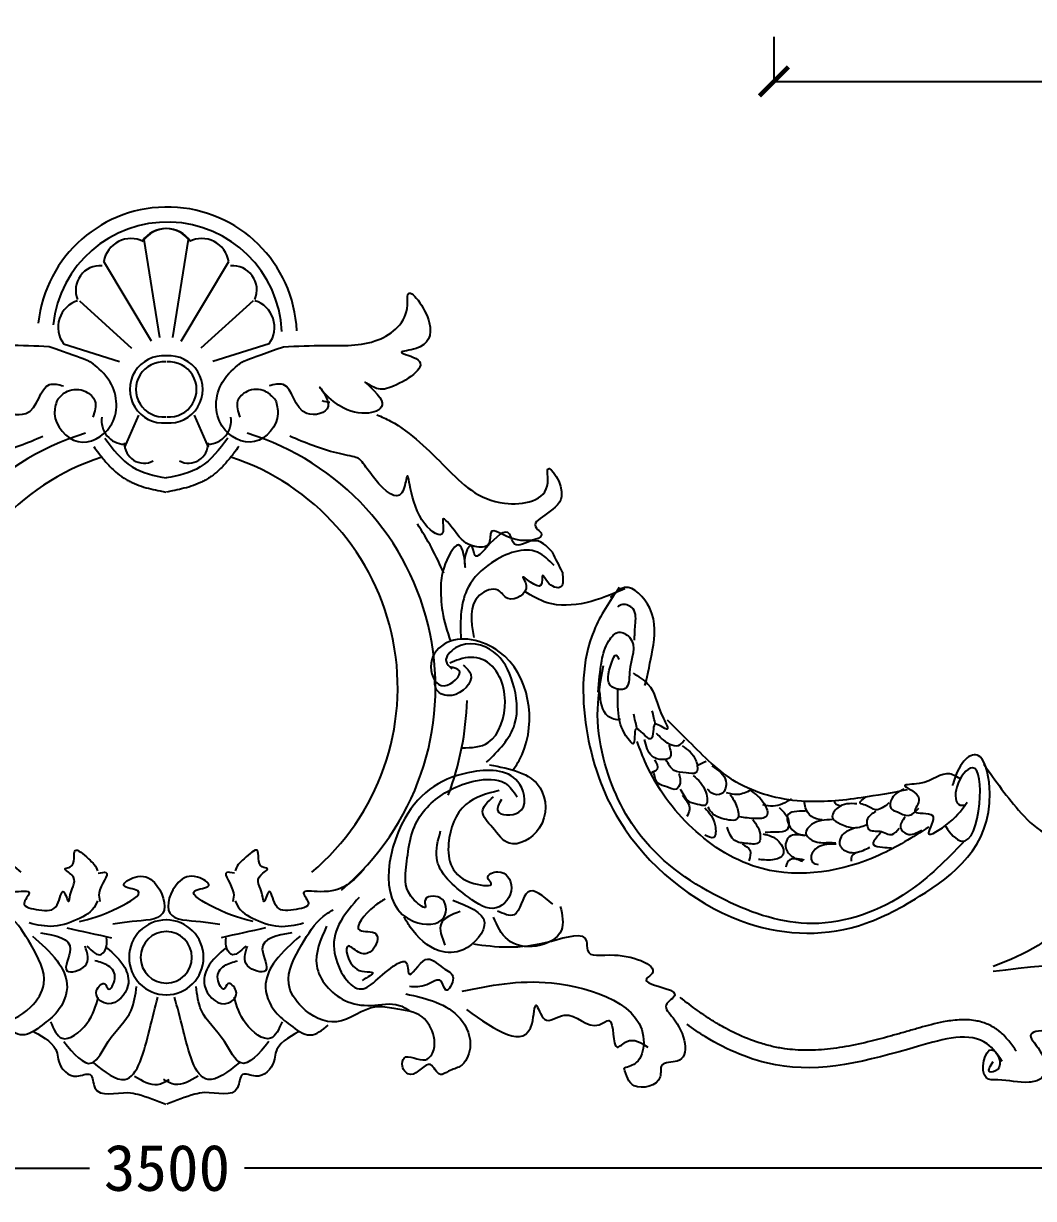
# Model space of a CAD drawing. Extents: x 3172 to 33391, y 13916 to 34175.
# Drawn here: x 17748 to 19489, y 15562 to 17588 of the extents above; entities that cross this region are included whole.
import ezdxf

# ---------------------------------------------------------------- set-up
doc = ezdxf.new("R2010")
doc.units = 0
doc.layers.get('0').update_dxf_attribs({"linetype": 'CONTINUOUS'})
doc.layers.get('DEFPOINTS').update_dxf_attribs({"linetype": 'CONTINUOUS'})
doc.dimstyles.new('ISO-25', dxfattribs={"dimtxt": 2.5, "dimasz": 2.5, "dimexe": 1.25, "dimexo": 0.625, "dimtad": 1, "dimdec": 4, "dimdsep": 46, "dimlunit": 6, "dimtxsty": 'Standard', "dimcen": 2.5, "dimadec": 0, "dimazin": 0, "dimtfac": 1, "dimtdec": 4, "dimtmove": 0, "dimatfit": 3, "dimfxl": 1, "dimtolj": 1, "dimtzin": 0, "dimarcsym": 0})
doc.dimstyles.get("Standard").update_dxf_attribs({"dimtxt": 0.18, "dimasz": 0.18, "dimexe": 0.18, "dimexo": 0.0625, "dimgap": 0.09, "dimtad": 0, "dimtih": 1, "dimtoh": 1, "dimdec": 4, "dimzin": 0, "dimdsep": 46, "dimtxsty": 'Standard', "dimcen": 0.09, "dimadec": 0, "dimazin": 0, "dimtfac": 1, "dimtdec": 4, "dimtofl": 0, "dimtmove": 0, "dimatfit": 3, "dimfxl": 1, "dimtolj": 1, "dimtzin": 0, "dimarcsym": 0})

# ---------------------------------------------------------------- blocks, each defined once
blk = doc.blocks.new('_ARCHTICK')
at = {"color": 0, "linetype": 'ByBlock', "const_width": 0.15}
blk.add_lwpolyline([(-0.5, -0.5), (0.5, 0.5)], dxfattribs=at)
blk = doc.blocks.new('*D53')
at = {"color": 0, "lineweight": -2}
for p, q in [((16271.3, 15749.1), (16271.3, 15614.1)), ((19718.9, 15749.1), (19718.9, 15614.1)), ((16271.3, 15614.3), (17861.7, 15614.3)), ((19718.9, 15614.3), (18128.5, 15614.3))]:
    blk.add_line(p, q, dxfattribs=at)
at = {"layer": 'DEFPOINTS', "color": 0}
for p in [(16271.3, 15749.2), (19718.9, 15749.2), (19718.9, 15614.3)]:
    blk.add_point(p, dxfattribs=at)
at = {"color": 0, "lineweight": -2, "xscale": 50, "yscale": 50, "zscale": 50, "rotation": 180}
blk.add_blockref('_ARCHTICK', (16271.3, 15614.3), dxfattribs=at)
at = {"color": 0, "lineweight": -2, "xscale": 50, "yscale": 50, "zscale": 50}
blk.add_blockref('_ARCHTICK', (19718.9, 15614.3), dxfattribs=at)
at = {"color": 0, "insert": (17995.1, 15614.3), "char_height": 80, "attachment_point": 5}
blk.add_mtext('\\A1;3500', dxfattribs=at)
blk = doc.blocks.new('*D65')
at = {"color": 0, "lineweight": -2}
for p, q in [((19041.3, 17565.1), (19041.3, 17487.1)), ((21741.4, 17563.5), (21741.4, 17487.1)), ((19041.3, 17488.3), (21741.4, 17488.3))]:
    blk.add_line(p, q, dxfattribs=at)
at = {"layer": 'DEFPOINTS', "color": 0}
for p in [(19041.3, 17565.7), (21741.4, 17564.2), (21741.4, 17488.3)]:
    blk.add_point(p, dxfattribs=at)
at = {"color": 0, "lineweight": -2, "xscale": 50, "yscale": 50, "zscale": 50, "rotation": 180}
blk.add_blockref('_ARCHTICK', (19041.3, 17488.3), dxfattribs=at)
at = {"color": 0, "lineweight": -2, "xscale": 50, "yscale": 50, "zscale": 50}
blk.add_blockref('_ARCHTICK', (21741.4, 17488.3), dxfattribs=at)
at = {"color": 0, "insert": (20391.3, 17535.6), "char_height": 80, "attachment_point": 5}
blk.add_mtext('\\A1;2,700', dxfattribs=at)

msp = doc.modelspace()

# ---------------------------------------------------------------- linework, layer by layer
for p, q in [((17982.45664, 17046.57121), (17955.77361, 17215.49117)), ((18005.26272, 17046.57121), (18031.94575, 17215.49117)), ((17968.27506, 17040.53948), (17886.26219, 17177.79473)), ((18019.4443, 17040.53948), (18101.45717, 17177.79473)), ((17844.28009, 17110.00659), (17934.15286, 17028.2321)), ((18143.43927, 17110.00659), (18053.5665, 17028.2321)), ((17816.65973, 17035.76252), (17913.4698, 17004.95584)), ((18171.05964, 17035.76252), (18074.24956, 17004.95584)), ((17945.85806, 16912.46855), (17921.76134, 16857.21175)), ((18041.8613, 16912.46855), (18065.95802, 16857.21175))]:
    msp.add_line(p, q)
for centre, radius, start, end in [((17995.57587, 17048.044), 223.55256, 2.6445129, 174.03635602), ((17995.57587, 17048.044), 197.63256, 2.6445129, 174.03635602), ((17993.24341, 17185.5819), 48.91253, 34.32133405, 145.67866595), ((17994.47595, 17185.5819), 48.91253, 34.32133405, 145.67866595), ((17932.69081, 17170.24969), 47.03769, 62.95324881, 170.76963655), ((18055.02856, 17170.24969), 47.03769, 9.23036345, 117.04675119), ((17879.7203, 17128.59015), 41.9564, 85.47180673, 202.82958868), ((18107.99906, 17128.59015), 41.9564, 337.17041132, 94.52819327), ((17855.30031, 17064.19671), 47.97497, 107.27888979, 216.34798869), ((18132.41905, 17064.19671), 47.97497, 323.65201131, 72.72111021), ((17989.00241, 16957.15578), 57.99326, 85.19551434, 274.80448566), ((17989.00241, 16957.15578), 47.43326, 85.19551434, 274.80448566), ((17998.71696, 16957.15578), 57.99326, 265.19551434, 94.80448566), ((17998.71696, 16957.15578), 47.43326, 265.19551434, 94.80448566), ((17922.92668, 16903.21462), 40.80016, 171.27196839, 268.36328085), ((18064.79268, 16903.21462), 40.80016, 271.63671915, 8.72803161), ((17987.49279, 16443.34072), 457.80108, 106.89882841, 229.78164629), ((18000.22658, 16443.34072), 457.80108, 310.21835371, 73.10117159), ((17955.70202, 16863.85711), 33.96132, 178.00221138, 297.46838908), ((18032.01734, 16863.85711), 33.96132, 242.53161092, 1.99778862), ((18012.75746, 16443.34072), 417.80108, 108.13864167, 229.78164629), ((17974.9619, 16443.34072), 417.80108, 310.21835371, 71.86135833), ((17993.71909, 16438.65501), 519.09772, 22.81971718, 33.48966007), ((17993.71909, 16438.65501), 519.09772, 339.52452255, 358.02774505), ((17994.19156, 15977.61275), 64.5483, 90.16979648, 269.83020352), ((17993.5278, 15977.61275), 64.5483, 270.16979648, 89.83020352), ((17994.19156, 15977.61275), 44.5483, 90.24602715, 269.75397285), ((17993.5278, 15977.61275), 44.5483, 270.24602715, 89.75397285)]:
    msp.add_arc(centre, radius, start, end)
for points in [[(17791.7747, 17030.68902), (17720.89067, 17032.79663), (17628.9539, 17042.6229), (17578.24239, 17102.28701), (17577.37739, 17120.75253), (17540.44747, 17072.20508), (17563.23049, 17027.55571), (17588.57871, 17021.12825), (17559.79986, 17007.79945), (17606.64092, 16961.01637), (17634.99459, 16960.1734), (17650.88664, 16969.62976), (17622.97307, 16937.83577), (17687.84628, 16924.55896), (17728.64664, 16960.22538), (17714.90984, 16928.00951), (17751.42924, 16915.57613), (17792.65478, 16965.41431), (17816.71289, 16963.28037)], [(18195.94466, 17030.68902), (18266.8287, 17032.79663), (18358.76547, 17042.6229), (18409.47698, 17102.28701), (18410.34198, 17120.75253), (18447.27189, 17072.20508), (18424.48888, 17027.55571), (18399.14066, 17021.12825), (18427.9195, 17007.79945), (18381.07844, 16961.01637), (18352.72477, 16960.1734), (18336.83273, 16969.62976), (18364.74629, 16937.83577), (18299.87309, 16924.55896), (18259.07272, 16960.22538), (18272.80952, 16928.00951), (18236.29013, 16915.57613), (18195.06459, 16965.41431), (18171.00647, 16963.28037)], [(17805.52309, 16938.64842), (17823.50294, 16953.92026), (17854.68471, 16953.42035), (17870.86362, 16937.13265), (17867.24932, 16909.25766)], [(18182.19628, 16938.64842), (18164.21643, 16953.92026), (18133.03466, 16953.42035), (18116.85574, 16937.13265), (18120.47004, 16909.25766)], [(18676.68567, 16642.0783), (18659.63233, 16676.16997)], [(18784.28575, 16613.17068), (18717.33272, 16589.26921), (18650.3797, 16589.26921), (18612.121, 16608.39043)], [(18801.06902, 16524.6903), (18802.2962, 16550.44966), (18798.61467, 16578.66241), (18780.20703, 16586.0222), (18771.61679, 16582.34241)], [(18738.48334, 16435.14544), (18744.61922, 16489.11755), (18756.89068, 16523.4635), (18774.07115, 16538.18328), (18792.47879, 16529.59669), (18792.47879, 16469.49138), (18785.11573, 16441.27863), (18763.02656, 16443.73202), (18761.79938, 16486.66436), (18769.16244, 16498.93074), (18774.07115, 16491.57095)], [(18546.08799, 16314.03464), (18594.40528, 16379.37738), (18590.87216, 16452.2816), (18558.10671, 16504.68369), (18492.57581, 16511.23407), (18476.19308, 16488.30792), (18486.02266, 16475.20755)], [(18505.68181, 16481.75774), (18518.78811, 16465.38197), (18486.02266, 16429.35565), (18459.81036, 16439.18103), (18456.53363, 16458.83179)], [(19368.08572, 16176.01956), (19273.01613, 16090.99491), (19107.8954, 16035.979), (18957.78561, 16075.99057), (18812.67947, 16186.02249), (18747.63183, 16321.06165), (18737.62453, 16406.0863), (18747.63183, 16481.10802)], [(18798.54066, 16468.01208), (18824.06715, 16449.00142), (18850.92756, 16389.46432), (18857.53657, 16370.93851), (18836.15332, 16379.30239), (18833.36421, 16367.22124), (18829.0997, 16354.55419), (18803.61361, 16371.86784), (18798.54066, 16345.82667), (18789.8095, 16354.55419), (18773.86303, 16393.2422), (18772.34719, 16441.82949)], [(18805.16194, 16373.24243), (18799.584, 16396.93881)], [(18837.23504, 16378.81805), (18831.6571, 16402.51442)], [(19271.45103, 16266.42376), (19191.87358, 16252.84334), (19089.00514, 16247.02319), (18976.43214, 16280.00417), (18894.91376, 16349.84621), (18858.03643, 16386.70727)], [(18860.2097, 16343.59073), (18861.70188, 16322.54982), (18849.69185, 16318.6494), (18831.332, 16324.82526), (18818.30863, 16353.45049)], [(18886.96125, 16351.95493), (18876.07751, 16342.59385), (18847.8338, 16355.27055), (18839.03409, 16363.41826)], [(19308.32844, 16202.40187), (19222.9282, 16153.90046), (19021.07319, 16130.61982), (18900.73655, 16200.46185), (18821.15902, 16311.04508), (18805.63175, 16349.84621)], [(18883.18777, 16342.63715), (18907.13701, 16316.26547), (18906.98187, 16296.30804), (18890.0299, 16295.65805), (18869.22016, 16299.90535), (18855.43637, 16318.41102)], [(18835.47136, 16318.5628), (18840.21601, 16302.46249), (18830.13485, 16296.11343)], [(18924.37055, 16315.55028), (18910.1922, 16308.35616)], [(18571.53422, 16249.76895), (18565.17013, 16230.1969), (18601.63818, 16228.09609), (18603.34151, 16275.87727), (18523.161, 16297.73641), (18405.02348, 16217.1532), (18420.43173, 16039.70392), (18472.73173, 16047.31007), (18466.01212, 16080.23619), (18439.4813, 16074.54475), (18440.88101, 16064.68298), (18421.34836, 16076.50908), (18407.04859, 16127.86393), (18426.14792, 16212.36926), (18482.72076, 16266.18066), (18527.01896, 16282.05764), (18577.90079, 16277.93719), (18598.56673, 16254.75075)], [(18551.05473, 16309.92374), (18638.14474, 16270.15012), (18636.93615, 16200.615), (18584.70127, 16174.43379), (18556.2835, 16201.6069), (18538.98171, 16229.02655), (18557.8688, 16254.46832)], [(18877.45672, 16294.48797), (18879.4699, 16277.82427), (18872.96495, 16267.9431), (18856.53399, 16271.6703), (18842.55292, 16277.32607), (18833.95048, 16298.32368)], [(18934.53599, 16307.68427), (18958.48522, 16281.31259), (18951.50143, 16259.94669), (18934.26788, 16260.66187), (18927.11548, 16267.7261)], [(19364.32548, 16284.28156), (19344.73681, 16293.8986), (19291.6976, 16277.40395), (19266.78623, 16273.81722), (19291.4626, 16251.2163), (19284.66524, 16229.05636), (19314.52866, 16222.28766), (19308.08637, 16191.89861), (19343.36391, 16209.96351), (19374.35555, 16245.31917)], [(19403.11133, 16311.05872), (19467.59903, 16226.44265), (19514.08635, 16189.26889), (19546.62735, 16175.32873), (19553.22112, 16060.98622), (19419.5766, 15961.83485)], [(18902.36366, 16291.08576), (18923.86302, 16262.78553), (18922.9053, 16239.81606), (18909.76896, 16241.37632), (18894.42214, 16246.75039), (18886.7066, 16256.54496), (18880.07521, 16267.98639)], [(18567.67605, 16265.4476), (18510.42805, 16241.39963), (18480.42941, 16174.16767), (18524.02805, 16105.07382), (18553.78543, 16105.73731), (18548.33568, 16114.37392), (18565.60156, 16125.2688), (18588.99258, 16097.76418), (18562.63523, 16063.01894), (18514.93679, 16081.22358), (18459.98014, 16149.18861), (18466.80482, 16195.75952)], [(18883.69355, 16257.34675), (18895.87217, 16232.81702), (18891.29612, 16220.48721)], [(18966.0035, 16258.66812), (18977.61898, 16236.86873), (18978.82958, 16217.193), (18951.75433, 16217.30149), (18935.84435, 16225.4059), (18927.84724, 16236.56564)], [(19001.5126, 16265.99215), (18978.85828, 16258.47303), (18959.69584, 16261.63686)], [(19001.79418, 16264.62698), (19024.89869, 16242.3508), (19029.12234, 16221.87328), (19005.90486, 16217.08449), (18979.63217, 16220.20503)], [(19239.57192, 16243.93148), (19216.39659, 16232.03517), (19199.12089, 16239.85788), (19189.80017, 16243.62839), (19200.40232, 16254.35464)], [(19265.9576, 16267.87593), (19244.99271, 16252.1658), (19242.90869, 16234.65701), (19254.1583, 16228.43786), (19272.51815, 16222.262), (19291.31472, 16234.67841)], [(18922.38429, 16235.43886), (18940.068, 16204.92838), (18937.18142, 16184.40755), (18922.11619, 16188.41646)], [(19071.61525, 16250.56322), (19039.96391, 16238.3419), (19022.44879, 16240.42225)], [(19050.36879, 16236.21825), (19067.20777, 16209.80327), (19063.99746, 16197.75516), (19044.87717, 16193.81145), (19026.55947, 16192.87977)], [(19124.61078, 16214.52686), (19106.25093, 16220.70272), (19096.04333, 16235.67626), (19093.79072, 16246.59762)], [(19184.33723, 16242.50162), (19151.5596, 16235.74097), (19142.36533, 16218.18888), (19155.82539, 16208.15592), (19177.1983, 16201.17828), (19200.41579, 16205.96707)], [(19158.1067, 16238.51461), (19147.13868, 16243.36859), (19146.29395, 16247.4641)], [(19004.8207, 16215.43764), (19017.84405, 16186.8124), (19015.7179, 16176.41115), (18996.31603, 16173.83261), (18973.85897, 16179.16339), (18960.59618, 16202.04624)], [(19095.8039, 16229.9339), (19064.67358, 16222.08979), (19079.34426, 16192.38109), (19095.77523, 16188.65387)], [(19141.56275, 16215.17685), (19106.33523, 16206.48766), (19096.57781, 16191.6659), (19109.23529, 16178.6209), (19135.50798, 16175.50038), (19148.36274, 16175.30529)], [(19216.95974, 16229.30483), (19202.54196, 16216.36833), (19202.0631, 16204.8836), (19204.83672, 16198.33945), (19223.99916, 16195.17562), (19245.09048, 16189.56317), (19257.05836, 16200.57111)], [(19267.33679, 16219.77005), (19259.78983, 16201.1345), (19270.51842, 16190.53814), (19296.18581, 16197.25549)], [(19022.74384, 16190.66951), (19049.62183, 16177.71112), (19057.14009, 16155.06665), (19039.14613, 16145.66227), (19024.92561, 16145.57567), (19014.80233, 16146.33415)], [(19094.69107, 16187.007), (19067.89739, 16185.75034), (19061.43458, 16168.76163), (19071.92376, 16152.42291), (19090.84676, 16143.51672)], [(19180.21134, 16200.37651), (19159.76747, 16189.04356), (19154.38884, 16173.70173), (19168.69363, 16159.57325), (19195.20575, 16162.1951), (19206.9342, 16167.46067)], [(19225.92805, 16192.72698), (19213.19973, 16171.59948), (19228.26495, 16167.59058), (19244.13276, 16166.5937)], [(18986.4743, 16173.22593), (19000.21596, 16161.82779), (18998.13193, 16144.319)], [(19148.92589, 16172.57495), (19117.23242, 16167.46116), (19105.30669, 16149.34569), (19108.36188, 16141.43637), (19117.68259, 16137.66586)], [(19184.56143, 16158.57638), (19175.84603, 16152.50902), (19174.80402, 16143.75463)], [(19093.29666, 16145.44528), (19066.50296, 16144.18861), (19061.64531, 16133.22396)], [(17844.26896, 16039.53596), (17911.22168, 16063.43723), (17944.6982, 16092.11896), (17920.78636, 16101.67967), (17939.91601, 16116.02043), (17973.39222, 16106.45992), (17987.73938, 16053.87673), (17935.13352, 16039.53596), (17901.65701, 16034.75551)], [(17876.49366, 16122.71155), (17889.71797, 16124.18023), (17877.96293, 16088.93013), (17879.43219, 16074.24273)], [(18143.45041, 16039.53596), (18076.49768, 16063.43723), (18043.02117, 16092.11896), (18066.93301, 16101.67967), (18047.80335, 16116.02043), (18014.32714, 16106.45992), (17999.97998, 16053.87673), (18052.58584, 16039.53596), (18086.06236, 16034.75551)], [(18111.2257, 16122.71155), (18098.0014, 16124.18023), (18109.75644, 16088.93013), (18108.28717, 16074.24273)], [(18660.29587, 16069.28761), (18616.9139, 16090.21596), (18593.28143, 16051.15241), (18565.11584, 16057.53108)], [(18326.38516, 16081.04201), (18283.02268, 15991.29136), (18326.35342, 15923.2049), (18390.34635, 15965.50108), (18406.85936, 15969.62756), (18412.01522, 15948.99525), (18440.91656, 15973.75409), (18470.84179, 15959.31146), (18488.38219, 15941.77395), (18475.99417, 15921.14165), (18467.741, 15936.61587), (18442.97162, 15930.42619), (18413.0429, 15927.33133)], [(17581.04347, 15914.78698), (17487.25072, 15872.17229), (17470.19738, 15821.03458), (17487.25072, 15789.78392), (17507.14587, 15781.2609), (17521.35709, 15775.57889), (17538.41043, 15792.62472), (17572.5168, 15775.57889), (17586.72771, 15789.78392), (17583.88559, 15803.98875), (17546.93679, 15801.14774), (17532.72588, 15818.19358), (17532.72588, 15840.92142), (17552.62134, 15875.01329), (17600.93893, 15889.21812), (17632.20318, 15892.05913), (17700.41593, 15866.49028), (17760.10231, 15892.05913), (17782.8402, 15931.83281), (17760.10231, 16000.01656), (17723.15382, 16048.31306), (17706.10048, 16059.67708)], [(18406.67589, 15914.78698), (18500.46865, 15872.17229), (18517.52198, 15821.03458), (18500.46865, 15789.78392), (18480.57349, 15781.2609), (18466.36227, 15775.57889), (18449.30893, 15792.62472), (18415.20256, 15775.57889), (18400.99165, 15789.78392), (18403.83377, 15803.98875), (18440.78257, 15801.14774), (18454.99348, 15818.19358), (18454.99348, 15840.92142), (18435.09802, 15875.01329), (18386.78043, 15889.21812), (18355.51618, 15892.05913), (18287.30343, 15866.49028), (18227.61705, 15892.05913), (18204.87916, 15931.83281), (18227.61705, 16000.01656), (18264.56555, 16048.31306), (18281.61888, 16059.67708)], [(18500.31604, 16056.62632), (18467.51027, 16035.72791), (18474.2263, 15998.58753)], [(18673.10291, 16065.43427), (18674.91137, 16024.31093), (18631.74626, 15997.07348), (18582.45621, 16008.23566), (18557.93192, 16047.10104)], [(18270.25009, 16031.26722), (18253.19676, 15963.08368), (18301.51435, 15903.42315), (18346.98951, 15894.90014), (18395.3071, 15894.90014), (18412.36044, 15886.37712)], [(17762.94474, 16014.22139), (17805.57778, 15971.6067), (17822.63081, 15931.83281), (17805.57778, 15883.53631), (17779.99777, 15860.80846), (17745.8914, 15843.76243), (17714.62715, 15860.80846)], [(17777.15565, 16019.9034), (17828.31536, 15991.49354), (17822.63081, 15954.56066), (17853.89537, 15963.08368), (17853.89537, 15997.17555)], [(17822.63081, 16028.42621), (17899.37054, 16011.38038)], [(17856.73749, 15997.17555), (17882.3172, 15982.97052), (17890.84387, 15997.17555), (17890.84387, 16011.38038)], [(18165.08855, 16028.42621), (18088.34883, 16011.38038)], [(18130.98187, 15997.17555), (18105.40217, 15982.97052), (18096.8755, 15997.17555), (18096.8755, 16011.38038)], [(18210.56371, 16019.9034), (18159.404, 15991.49354), (18165.08855, 15954.56066), (18133.82399, 15963.08368), (18133.82399, 15997.17555)], [(18224.77463, 16014.22139), (18182.14158, 15971.6067), (18165.08855, 15931.83281), (18182.14158, 15883.53631), (18207.72159, 15860.80846), (18241.82796, 15843.76243), (18273.09222, 15860.80846)], [(18523.23992, 16000.8594), (18658.03222, 16005.67144), (18718.2071, 16005.67144), (18719.96376, 15990.1242), (18766.34708, 15981.61172), (18828.72754, 15946.87171), (18821.71056, 15941.02679), (18870.82967, 15912.9711), (18855.62616, 15895.43628), (18867.44121, 15873.34325), (18874.6623, 15798.75833), (18848.18522, 15791.54051), (18845.1006, 15771.52369), (18800.65945, 15756.32689), (18783.11692, 15786.72054)], [(17890.84387, 15994.33454), (17922.10812, 15960.24267), (17927.79267, 15928.99201), (17893.68599, 15897.74114), (17876.63295, 15906.26416), (17873.79083, 15920.46899), (17888.00174, 15931.83281), (17893.68599, 15923.31), (17905.05508, 15940.35583), (17893.68599, 15963.08368), (17870.94841, 15971.6067)], [(18096.8755, 15994.33454), (18065.61125, 15960.24267), (18059.9267, 15928.99201), (18094.03338, 15897.74114), (18111.08641, 15906.26416), (18113.92853, 15920.46899), (18099.71762, 15931.83281), (18094.03338, 15923.31), (18082.66428, 15940.35583), (18094.03338, 15963.08368), (18116.77096, 15971.6067)], [(19419.5766, 15953.54391), (19700.79916, 15901.16537), (19716.51962, 15827.83536), (19667.49432, 15778.63559), (19634.95302, 15773.98887), (19590.75552, 15869.73819), (19634.95302, 15843.68986), (19644.25066, 15806.51611), (19630.30434, 15811.16283)], [(17816.94657, 15832.39861), (17865.26416, 15795.46573), (17893.68599, 15832.39861), (17933.32302, 15886.11205), (17942.55771, 15927.64927)], [(18170.77279, 15832.39861), (18122.4552, 15795.46573), (18094.03338, 15832.39861), (18054.39635, 15886.11205), (18045.16165, 15927.64927)], [(18503.98393, 15919.05666), (18658.03222, 15933.49254), (18816.89433, 15830.03586), (18804.16802, 15796.07242), (18783.11692, 15786.72054)], [(17794.20899, 15866.49028), (17814.10445, 15838.08042), (17856.73749, 15863.64927), (17876.63295, 15909.10497)], [(17868.10628, 15795.46573), (17922.10812, 15767.05607), (17964.74116, 15852.28545), (17979.49556, 15909.18812)], [(18119.61308, 15795.46573), (18065.61125, 15767.05607), (18022.9782, 15852.28545), (18008.2238, 15909.18812)], [(18193.51037, 15866.49028), (18173.61491, 15838.08042), (18130.98187, 15863.64927), (18111.08641, 15909.10497)], [(18511.20502, 15887.77913), (18624.33406, 15863.71941), (18631.55514, 15894.99695), (18645.99695, 15870.93747), (18679.69512, 15878.15529), (18739.87, 15861.31339), (18756.71908, 15868.53145), (18771.16126, 15822.81804), (18788.01034, 15832.44188), (18824.11542, 15822.81804)], [(17765.78686, 15849.44444), (17805.57778, 15812.51176), (17808.4199, 15798.30673), (17839.68415, 15772.73788), (17862.42174, 15775.57889), (17870.94841, 15752.85104), (17927.79267, 15744.32822), (17944.846, 15741.48722), (17993.16329, 15724.44118)], [(18221.9325, 15849.44444), (18182.14158, 15812.51176), (18179.29946, 15798.30673), (18148.03521, 15772.73788), (18125.29763, 15775.57889), (18116.77096, 15752.85104), (18059.9267, 15744.32822), (18042.87336, 15741.48722), (17994.55607, 15724.44118)], [(19573.53429, 15844.4429), (19484.20535, 15840.05703), (19505.33584, 15806.34859), (19501.32433, 15768.25408), (19481.26585, 15762.23923), (19427.1083, 15766.24906), (19407.04983, 15770.2591), (19417.07922, 15818.37829), (19427.1083, 15784.29381), (19413.0674, 15780.28398), (19419.08497, 15798.32872)], [(17939.16146, 15772.73788), (17978.95238, 15758.53305), (17998.84784, 15767.05607)], [(18048.55791, 15772.73788), (18008.76699, 15758.53305), (17988.87153, 15767.05607)]]:
    msp.add_spline(points, degree=3)
for points, knots in [([(17805.52309, 16938.64842), (17803.27352, 16930.78607), (17795.20063, 16902.57083), (17839.02614, 16849.57137), (17913.5714, 16891.13599), (17909.53507, 16966.7424), (17862.36864, 17005.55504), (17862.36864, 17005.55504), (17791.7747, 17030.68902)], [0, 0, 0, 0, 15.2508475295, 54.7299453858, 93.6536630079, 141.6664774017, 172.3025412318, 200.896886108, 200.896886108, 200.896886108, 200.896886108]), ([(18182.19628, 16938.64842), (18184.44584, 16930.78607), (18192.51874, 16902.57083), (18148.69323, 16849.57137), (18074.14796, 16891.13599), (18078.18429, 16966.7424), (18125.35072, 17005.55504), (18125.35072, 17005.55504), (18195.94466, 17030.68902)], [0, 0, 0, 0, 15.2508475295, 54.7299453858, 93.6536630079, 141.6664774017, 172.3025412318, 200.896886108, 200.896886108, 200.896886108, 200.896886108]), ([(17630.85761, 16913.22882), (17622.80878, 16910.03852), (17577.84309, 16889.47978), (17512.84522, 16823.22451), (17436.98476, 16746.94959), (17327.105, 16766.16796), (17342.97161, 16841.63165), (17277.69407, 16751.17832), (17378.04123, 16732.34753), (17333.92606, 16701.24083), (17396.41292, 16686.23998), (17438.57404, 16727.43507), (17433.37337, 16683.51274), (17473.95122, 16685.29453), (17489.15531, 16702.64201), (17523.26722, 16747.79113), (17508.99334, 16694.00659), (17576.92749, 16734.85407), (17574.30342, 16842.66094), (17587.83465, 16757.42405), (17622.86745, 16785.48479), (17658.06791, 16834.73384), (17663.03523, 16840.28853), (17716.78633, 16849.34988), (17754.85026, 16865.31128), (17781.04392, 16876.29511)], [80.7052507995, 80.7052507995, 80.7052507995, 80.7052507995, 102.6207381803, 206.3375737171, 305.0299820128, 373.9097682273, 393.560725522, 437.5052232947, 495.8270498886, 505.0925085437, 542.4496865395, 579.8071579599, 596.507475668, 616.4378794627, 653.7902818976, 676.9540329661, 696.6047903589, 725.9084493176, 796.461330707, 817.1761541983, 861.2491526807, 876.881953737, 903.405248859, 935.0477636654, 1004.8720990742, 1004.8720990742, 1004.8720990742, 1004.8720990742]), ([(18356.86176, 16913.22882), (18364.91058, 16910.03852), (18409.87627, 16889.47978), (18474.87414, 16823.22451), (18550.7346, 16746.94959), (18660.61436, 16766.16796), (18644.74775, 16841.63165), (18710.02529, 16751.17832), (18609.67813, 16732.34753), (18653.7933, 16701.24083), (18591.30644, 16686.23998), (18549.14532, 16727.43507), (18554.34599, 16683.51274), (18513.76815, 16685.29453), (18498.56405, 16702.64201), (18464.45214, 16747.79113), (18478.72603, 16694.00659), (18410.79187, 16734.85407), (18413.41595, 16842.66094), (18399.88471, 16757.42405), (18364.85191, 16785.48479), (18329.65145, 16834.73384), (18324.68414, 16840.28853), (18270.93303, 16849.34988), (18232.8691, 16865.31128), (18206.67544, 16876.29511)], [80.7052507995, 80.7052507995, 80.7052507995, 80.7052507995, 102.6207381803, 206.3375737171, 305.0299820128, 373.9097682273, 393.560725522, 437.5052232947, 495.8270498886, 505.0925085437, 542.4496865395, 579.8071579599, 596.507475668, 616.4378794627, 653.7902818976, 676.9540329661, 696.6047903589, 725.9084493176, 796.461330707, 817.1761541983, 861.2491526807, 876.881953737, 903.405248859, 935.0477636654, 1004.8720990742, 1004.8720990742, 1004.8720990742, 1004.8720990742]), ([(17888.0431, 16872.84776), (17902.24416, 16853.87732), (17929.28501, 16817.7549), (17973.03192, 16808.47125), (17994.02067, 16804.41083)], [0, 0, 0, 0, 57.0088096398, 108.552907252, 108.552907252, 108.552907252, 108.552907252]), ([(18099.67626, 16872.84776), (18085.4752, 16853.87732), (18058.43435, 16817.7549), (18014.68745, 16808.47125), (17993.69869, 16804.41083)], [0, 0, 0, 0, 57.0088096398, 108.552907252, 108.552907252, 108.552907252, 108.552907252]), ([(17868.83009, 16858.46511), (17871.62752, 16854.72818), (17874.48782, 16850.90604), (17881.3476, 16841.99339), (17885.42126, 16836.88103), (17894.16618, 16826.82494), (17898.83868, 16821.87854), (17907.84792, 16813.61381), (17911.99748, 16810.19025), (17918.0043, 16805.91962), (17919.58125, 16804.85481), (17922.31019, 16803.11525), (17923.44398, 16802.42137), (17925.7167, 16801.08643), (17926.85901, 16800.44285), (17930.29997, 16798.58004), (17932.61255, 16797.42875), (17940.32511, 16793.87096), (17945.76682, 16791.81362), (17956.61488, 16788.28739), (17962.02316, 16786.81784), (17972.71865, 16784.23161), (17978.00682, 16783.11513), (17986.62066, 16781.39253), (17990.00338, 16780.74217), (17993.32847, 16780.10267)], [0, 0, 0, 0, 11.2299917308, 11.2299917308, 25.9919854825, 25.9919854825, 40.7539792343, 40.7539792343, 51.9701953782, 51.9701953782, 55.8350802564, 55.8350802564, 58.4964447249, 58.4964447249, 61.1578091933, 61.1578091933, 66.4805381301, 66.4805381301, 78.8319707957, 78.8319707957, 91.1834034613, 91.1834034613, 103.5348361269, 103.5348361269, 111.6954583288, 111.6954583288, 111.6954583288, 111.6954583288]), ([(18118.88927, 16858.46511), (18116.09184, 16854.72818), (18113.23154, 16850.90604), (18106.37176, 16841.99339), (18102.2981, 16836.88103), (18093.55319, 16826.82494), (18088.88068, 16821.87854), (18079.87144, 16813.61381), (18075.72188, 16810.19025), (18069.71507, 16805.91962), (18068.13811, 16804.85481), (18065.40917, 16803.11525), (18064.27538, 16802.42137), (18062.00266, 16801.08643), (18060.86036, 16800.44285), (18057.41939, 16798.58004), (18055.10682, 16797.42875), (18047.39426, 16793.87096), (18041.95254, 16791.81362), (18031.10448, 16788.28739), (18025.6962, 16786.81784), (18015.00071, 16784.23161), (18009.71254, 16783.11513), (18001.09871, 16781.39253), (17997.71599, 16780.74217), (17994.39089, 16780.10267)], [0, 0, 0, 0, 11.2299917308, 11.2299917308, 25.9919854825, 25.9919854825, 40.7539792343, 40.7539792343, 51.9701953782, 51.9701953782, 55.8350802564, 55.8350802564, 58.4964447249, 58.4964447249, 61.1578091933, 61.1578091933, 66.4805381301, 66.4805381301, 78.8319707957, 78.8319707957, 91.1834034613, 91.1834034613, 103.5348361269, 103.5348361269, 111.6954583288, 111.6954583288, 111.6954583288, 111.6954583288]), ([(18659.63233, 16676.16997), (18649.49499, 16687.08592), (18631.19857, 16706.78764), (18592.75503, 16678.65927), (18585.28526, 16724.84262), (18552.55677, 16693.58911), (18523.83012, 16658.53438), (18522.67071, 16698.40127), (18505.2427, 16670.95789), (18511.46719, 16632.73439), (18504.36493, 16714.90417), (18469.98765, 16651.69984), (18466.26222, 16618.42133), (18468.12558, 16570.42482), (18477.87368, 16539.44926), (18483.94222, 16522.96922)], [0, 0, 0, 0, 39.4808703183, 71.2572560049, 90.3167576446, 136.1411228134, 160.5871150222, 178.5558265475, 199.045090167, 218.9319317136, 256.8361100277, 297.2209813736, 335.6888325295, 380.2880726944, 433.1404301403, 433.1404301403, 433.1404301403, 433.1404301403]), ([(18662.47445, 16653.44212), (18653.52301, 16662.4981), (18624.47976, 16691.88054), (18556.77036, 16666.07416), (18501.22191, 16610.3955), (18499.98252, 16559.11045), (18501.75481, 16526.39858)], [0, 0, 0, 0, 36.3916917493, 118.0740505243, 175.5372200231, 267.7536996115, 267.7536996115, 267.7536996115, 267.7536996115]), ([(18819.04459, 16446.24511), (18823.97411, 16466.73808), (18833.67604, 16510.67701), (18841.3171, 16573.91329), (18790.31968, 16628.6667), (18767.33201, 16606.12175), (18759.34503, 16598.28858)], [44.6722961322, 44.6722961322, 44.6722961322, 44.6722961322, 107.8505757307, 179.7143029893, 235.9738242058, 265.9287160313, 265.9287160313, 265.9287160313, 265.9287160313]), ([(18774.72868, 16615.49894), (18758.43707, 16591.58422), (18709.83912, 16520.2465), (18708.61831, 16370.65813), (18774.02081, 16175.75417), (18963.70252, 16020.80722), (19157.05542, 16009.91892), (19306.83582, 16086.1371), (19433.08275, 16181.06129), (19401.7142, 16345.96607), (19361.98069, 16318.8053), (19349.08763, 16274.18397), (19349.08763, 16274.18397)], [0, 0, 0, 0, 85.7611575181, 255.8259238083, 422.2470062471, 688.492664657, 905.1878932337, 1018.1080829282, 1191.2861632126, 1238.116113014, 1290.6693104155, 1298.4316656841, 1298.4316656841, 1298.4316656841, 1298.4316656841]), ([(18591.51808, 16300.67156), (18597.57809, 16309.07847), (18634.27227, 16369.76115), (18614.80746, 16508.3931), (18481.59194, 16538.87062), (18440.5521, 16483.92608), (18466.84999, 16427.72667), (18511.99129, 16472.57908), (18489.87797, 16477.04287), (18482.74593, 16478.48255)], [55.311489748, 55.311489748, 55.311489748, 55.311489748, 86.4269144832, 267.8267677906, 363.7455472927, 409.2502638105, 449.2340604828, 486.2961777444, 503.9401172846, 503.9401172846, 503.9401172846, 503.9401172846]), ([(18503.19275, 16339.16111), (18520.3804, 16338.87224), (18563.13858, 16341.94273), (18582.94237, 16410.14894), (18571.98606, 16462.35728), (18541.73944, 16497.46372), (18505.32561, 16495.12459), (18488.0859, 16487.41955), (18482.74593, 16485.03293)], [12.7472118632, 12.7472118632, 12.7472118632, 12.7472118632, 60.291839955, 137.2981333772, 180.9949707238, 222.6896391016, 262.0079375911, 279.6518771313, 279.6518771313, 279.6518771313, 279.6518771313]), ([(18776.96297, 16387.87783), (18773.02841, 16387.27018), (18765.70983, 16387.48476), (18744.02909, 16398.31925), (18742.49, 16419.31218), (18741.24456, 16436.29987)], [32.9286791892, 32.9286791892, 32.9286791892, 32.9286791892, 45.3674050218, 56.0601052028, 101.4116978006, 101.4116978006, 101.4116978006, 101.4116978006]), ([(19336.88184, 16204.17672), (19337.08897, 16203.84478), (19344.68381, 16191.8354), (19376.9226, 16157.46382), (19401.19466, 16237.37312), (19394.64243, 16326.45093), (19351.62874, 16278.49482), (19353.90198, 16238.16567), (19368.77199, 16239.95865), (19372.26692, 16240.38006)], [1386.8410092667, 1386.8410092667, 1386.8410092667, 1386.8410092667, 1387.8969186064, 1425.0463785806, 1496.3747025769, 1559.6813821157, 1602.5174130555, 1634.1707946175, 1643.896125377, 1643.896125377, 1643.896125377, 1643.896125377]), ([(17652.09864, 16130.70163), (17670.36234, 16110.24406), (17694.6616, 16083.02592), (17768.27919, 16095.86685), (17738.1339, 16064.75433), (17778.89607, 16058.93921), (17807.58597, 16055.40278), (17814.89338, 16107.62337), (17825.84174, 16064.49416), (17828.59621, 16097.33121), (17845.18209, 16113.76538), (17812.96644, 16131.42506), (17839.87964, 16132.68217), (17828.32828, 16176.01154), (17861.06477, 16146.58493), (17873.48824, 16134.77591), (17875.00486, 16126.9406)], [0, 0, 0, 0, 86.4342747286, 114.9980416478, 134.0577220696, 162.0483152435, 194.453488604, 219.8661716977, 238.9258521195, 250.6398902931, 284.8498260529, 300.9243539094, 309.9118677608, 339.5736983957, 366.3837806805, 391.2865419649, 391.2865419649, 391.2865419649, 391.2865419649]), ([(18335.62072, 16130.70163), (18317.35702, 16110.24406), (18293.05776, 16083.02592), (18219.44017, 16095.86685), (18249.58546, 16064.75433), (18208.82329, 16058.93921), (18180.13339, 16055.40278), (18172.82598, 16107.62337), (18161.87762, 16064.49416), (18159.12315, 16097.33121), (18142.53727, 16113.76538), (18174.75293, 16131.42506), (18147.83973, 16132.68217), (18159.39108, 16176.01154), (18126.65459, 16146.58493), (18114.23113, 16134.77591), (18112.71451, 16126.9406)], [0, 0, 0, 0, 86.4342747286, 114.9980416478, 134.0577220696, 162.0483152435, 194.453488604, 219.8661716977, 238.9258521195, 250.6398902931, 284.8498260529, 300.9243539094, 309.9118677608, 339.5736983957, 366.3837806805, 391.2865419649, 391.2865419649, 391.2865419649, 391.2865419649]), ([(17875.09652, 16074.97026), (17868.60456, 16057.62237), (17845.70578, 16044.56038), (17801.37161, 16026.56953), (17771.4544, 16033.60924), (17757.26019, 16036.94923)], [465.2592440385, 465.2592440385, 465.2592440385, 465.2592440385, 507.9459372843, 555.5883670211, 598.5983843528, 598.5983843528, 598.5983843528, 598.5983843528]), ([(18112.62285, 16074.97026), (18119.1148, 16057.62237), (18142.01358, 16044.56038), (18186.34776, 16026.56953), (18216.26497, 16033.60924), (18230.45917, 16036.94923)], [465.2592440385, 465.2592440385, 465.2592440385, 465.2592440385, 507.9459372843, 555.5883670211, 598.5983843528, 598.5983843528, 598.5983843528, 598.5983843528]), ([(18371.35335, 16077.99407), (18365.07691, 16074.91081), (18341.9768, 16060.19179), (18306.52594, 16016.50784), (18365.43248, 16026.6479), (18353.4851, 15987.34414), (18327.27347, 15979.91864), (18297.48883, 16014.32205), (18309.10722, 15946.56611), (18362.46229, 15955.98136), (18341.05092, 15943.29618), (18331.51629, 15937.64738)], [79.8635172508, 79.8635172508, 79.8635172508, 79.8635172508, 98.238363843, 146.3698450309, 174.9120117315, 203.4468459638, 224.7227655889, 248.7883986331, 291.5342422689, 320.0763196013, 342.9898710401, 342.9898710401, 342.9898710401, 342.9898710401]), ([(18487.90448, 16076.24147), (18514.17162, 16066.05975), (18564.08126, 16046.71368), (18512.86619, 15984.39297), (18454.85267, 15985.13353), (18421.82918, 16017.06931), (18406.9639, 16041.49267), (18403.68071, 16047.46569)], [0, 0, 0, 0, 55.3137581356, 105.1004639385, 139.3958598913, 193.2176705325, 210.2121912031, 210.2121912031, 210.2121912031, 210.2121912031]), ([(19459.58184, 15815.71226), (19457.57891, 15818.52941), (19455.48031, 15821.48373), (19451.00962, 15827.55013), (19448.63788, 15830.66289), (19443.48262, 15836.9322), (19440.69907, 15840.09076), (19435.22822, 15845.58816), (19432.66468, 15847.94874), (19429.08964, 15850.84816), (19428.29693, 15851.46936), (19426.75593, 15852.632), (19426.01264, 15853.17384), (19424.51827, 15854.22567), (19423.76453, 15854.73774), (19421.48554, 15856.23208), (19419.94249, 15857.17246), (19415.25743, 15859.82595), (19412.05994, 15861.37057), (19405.59264, 15864.0334), (19402.32314, 15865.152), (19395.77006, 15867.008), (19392.48644, 15867.74581), (19384.35869, 15869.17241), (19379.52837, 15869.66628), (19369.96299, 15870.10665), (19365.22654, 15870.05344), (19355.8504, 15869.5382), (19351.20999, 15869.07588), (19342.01867, 15867.84983), (19337.46749, 15867.08578), (19326.01625, 15864.87236), (19319.17481, 15863.27627), (19305.73212, 15859.84576), (19299.13098, 15858.01049), (19289.34491, 15855.22253), (19286.04117, 15854.26881), (19279.29678, 15852.32433), (19275.8331, 15851.32753), (19268.94904, 15849.35424), (19265.53126, 15848.37847), (19255.3486, 15845.4892), (19248.6544, 15843.61378), (19228.83816, 15838.18227), (19215.98255, 15834.82149), (19188.44736, 15828.25131), (19173.90249, 15825.20034), (19145.54684, 15820.47966), (19131.73783, 15818.80954), (19104.64374, 15817.13503), (19091.35981, 15817.12839), (19072.09982, 15818.53756), (19066.04033, 15819.18938), (19056.35811, 15820.5877), (19052.73507, 15821.19091), (19045.47696, 15822.56575), (19041.82855, 15823.33977), (19030.84438, 15825.91306), (19023.46972, 15827.96383), (19002.49359, 15834.67513), (18988.89088, 15840.07909), (18969.93385, 15849.01056), (18964.32536, 15851.835), (18954.62712, 15857.03338), (18950.50296, 15859.34734), (18943.8915, 15863.22375), (18941.37192, 15864.74164), (18936.37468, 15867.83337), (18933.88808, 15869.41249), (18926.45524, 15874.24207), (18921.53592, 15877.58492), (18907.05543, 15887.74836), (18897.52947, 15894.85497), (18885.13141, 15904.23701), (18882.37806, 15906.32857), (18879.60998, 15908.43134)], [0, 0, 0, 0, 9.8724442073, 9.8724442073, 19.7448884146, 19.7448884146, 29.6173326218, 29.6173326218, 37.2187607022, 37.2187607022, 39.3213218896, 39.3213218896, 41.2098242739, 41.2098242739, 43.0983266581, 43.0983266581, 46.8753314265, 46.8753314265, 54.4293409633, 54.4293409633, 61.9833505002, 61.9833505002, 69.537360037, 69.537360037, 80.7424079045, 80.7424079045, 91.9474557721, 91.9474557721, 103.1525036396, 103.1525036396, 114.3575515071, 114.3575515071, 131.6190716013, 131.6190716013, 148.8805916954, 148.8805916954, 157.8585145184, 157.8585145184, 167.5091816983, 167.5091816983, 177.1598488782, 177.1598488782, 196.4611832381, 196.4611832381, 235.0638519578, 235.0638519578, 281.2011621101, 281.2011621101, 327.3384722624, 327.3384722624, 373.4757824148, 373.4757824148, 394.7641317775, 394.7641317775, 407.5040974045, 407.5040974045, 420.2440630316, 420.2440630316, 445.7239942858, 445.7239942858, 492.7095157464, 492.7095157464, 512.7330918806, 512.7330918806, 527.8340064758, 527.8340064758, 537.2706799695, 537.2706799695, 546.7073534633, 546.7073534633, 565.5807004509, 565.5807004509, 602.4018327736, 602.4018327736, 612.8620623879, 612.8620623879, 612.8620623879, 612.8620623879]), ([(19435.13163, 15798.32872), (19427.05602, 15809.6872), (19394.9568, 15854.83525), (19237.23617, 15808.36375), (19083.10958, 15766.50855), (18948.25758, 15822.76847), (18901.92228, 15854.56657), (18891.48488, 15862.11027)], [0, 0, 0, 0, 39.8047302947, 158.2171324939, 407.0117427633, 536.6249519662, 575.2952562007, 575.2952562007, 575.2952562007, 575.2952562007])]:
    msp.add_open_spline(points, degree=3, knots=knots)
msp.add_open_spline([(18262.38212, 16937.73375), (18266.82167, 16936.86031), (18271.26122, 16935.98688), (18275.69364, 16935.09965)], degree=3)
at = {"start_tangent": (0.7427133509, 0.6696094969)}
msp.add_spline([(18676.68567, 16642.0783), (18673.84355, 16616.50944), (18651.10566, 16625.03246), (18642.57899, 16636.39628), (18639.73687, 16619.35045), (18608.47262, 16633.55528), (18614.15717, 16619.35045), (18582.89291, 16596.6226), (18565.83958, 16610.82743), (18534.04765, 16602.04714), (18523.86589, 16529.53252)], degree=3, dxfattribs=at)

# ---------------------------------------------------------------- dimensions: what is measured, and where the dimension line sits
dim = msp.add_linear_dim(base=(21741.37083, 17488.3446), p1=(19041.25161, 17565.72546), p2=(21741.37083, 17564.15149), dimstyle='ISO-25', override={"dimtxt": 80, "dimasz": 50, "dimdec": 0, "dimblk1": 'ARCHTICK', "dimblk2": 'ARCHTICK', "dimsah": 1})
dim.commit()
dim.dimension.update_dxf_attribs({"geometry": '*D65', "text_midpoint": (20391.31122, 17535.63627)})
dim = msp.add_linear_dim(base=(19718.87509, 15614.27861), p1=(16271.33065, 15749.18079), p2=(19718.87509, 15749.18079), text='3500', dimstyle='Standard', override={"dimtxt": 80, "dimasz": 50, "dimblk1": 'ARCHTICK', "dimblk2": 'ARCHTICK', "dimsah": 1})
dim.commit()
dim.dimension.update_dxf_attribs({"geometry": '*D53', "text_midpoint": (17995.10287, 15614.27861)})

doc.saveas('drawing.dxf')
